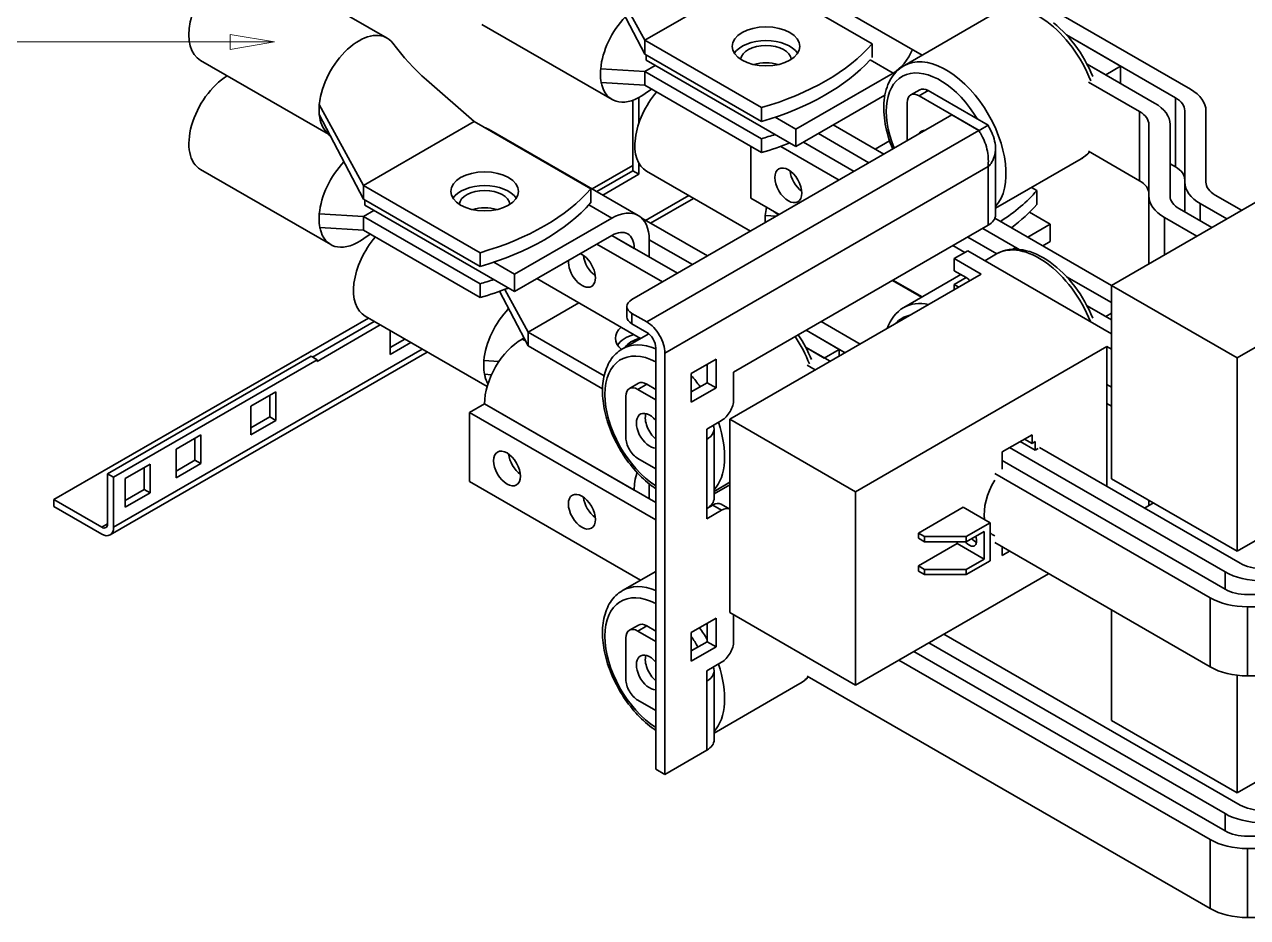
# Model space of a CAD drawing. Header units: millimetres. Extents: x -116965 to 323937, y 291661 to 566926.
# Drawn here: x -18485.2 to -18072.4, y 302569.9 to 302871.5 of the extents above; entities that cross this region are included whole.
import ezdxf

# ---------------------------------------------------------------- set-up
doc = ezdxf.new("R2010")
doc.units = ezdxf.units.MM
doc.layers.get('0').update_dxf_attribs({"lineweight": 18})
for name, color, linetype, lineweight in [('Symbols(Schneider)', 7, 'Continuous', 18), ('Visible Edges(Schneider)', 7, 'Continuous', 35), ('Visible Tangent Edges(Schneider)', 7, 'Continuous', 35)]:
    doc.layers.add(name, color=color, linetype=linetype, lineweight=lineweight)
doc.styles.add('schneder_1', font='micross.ttf')
doc.dimstyles.new('estilo_Schneider$7', dxfattribs={"dimscale": 5, "dimtxt": 3, "dimasz": 3, "dimexe": 2, "dimexo": 1, "dimgap": 0.3, "dimtad": 1, "dimtoh": 1, "dimrnd": 1e-08, "dimzin": 12, "dimtxsty": 'schneder_1', "dimblk": 'Filled-1', "dimcen": 0.09, "dimdle": 10, "dimclrd": 7, "dimclre": 7, "dimclrt": 7, "dimadec": 1, "dimazin": 3, "dimtfac": 0.5, "dimtdec": 3, "dimtmove": 0, "dimatfit": 3, "dimldrblk": 'Filled-1', "dimfxl": 1, "dimtolj": 1, "dimlwd": 15, "dimlwe": 25, "dimarcsym": 0})

# ---------------------------------------------------------------- blocks, each defined once
blk = doc.blocks.new('Filled-1')
at = {"color": 0}
for p, q in [((0, 0), (-1, 0.167)), ((-1, 0.167), (-1, -0.167)), ((-1, 0), (0, 0)), ((-1, -0.167), (0, 0))]:
    blk.add_line(p, q, dxfattribs=at)
at = {"color": 0, "flags": 128}
blk.add_lwpolyline([(-1, -0.167), (0, 0), (-1, 0.167), (-1, -0.167)], dxfattribs=at)
at = {"color": 0}
blk.add_solid([(-1, -0.167), (0, 0), (-1, 0.167), (-1, -0.167)], dxfattribs=at)

msp = doc.modelspace()

# ---------------------------------------------------------------- linework, layer by layer
at = {"layer": 'Visible Edges(Schneider)'}
for p, q in [((-18224.857401, 302926.530002), (-18091.696738, 302849.649658)), ((-18240.009689, 302894.453351), (-18182.292913, 302861.130555)), ((-18406.781308, 302892.303376), (-18362.839672, 302866.933661)), ((-18275.870105, 302866.167577), (-18290.742535, 302893.424602)), ((-18275.870105, 302861.501882), (-18290.742535, 302890.089777)), ((-18238.49446, 302887.746415), (-18275.870104, 302866.167577)), ((-18238.49446, 302887.746415), (-18199.098511, 302865.001153)), ((-18157.121795, 302875.663107), (-18188.436524, 302857.58354)), ((-18330.826969, 302871.525217), (-18286.885333, 302846.155502)), ((-18275.870104, 302866.167577), (-18236.474155, 302843.422315)), ((-18275.870104, 302866.167577), (-18275.870104, 302861.501882)), ((-18115.25585, 302857.419399), (-18133.524256, 302867.966668)), ((-18096.747501, 302846.733599), (-18133.524256, 302867.966668)), ((-18275.870104, 302861.501882), (-18236.474155, 302838.75662)), ((-18275.365028, 302861.210276), (-18275.365028, 302859.46064)), ((-18199.098511, 302865.001153), (-18199.098511, 302860.413569)), ((-18425.781308, 302859.394411), (-18382.576837, 302834.450298)), ((-18272.33457, 302857.711005), (-18275.870104, 302855.669763)), ((-18275.365028, 302859.46064), (-18224.857401, 302830.300048)), ((-18126.604958, 302858.139691), (-18120.306612, 302854.50334)), ((-18126.604958, 302858.139691), (-18103.818569, 302844.983963)), ((-18120.306612, 302854.50334), (-18115.25585, 302857.419399)), ((-18115.25585, 302851.587281), (-18115.25585, 302857.419399)), ((-18275.870105, 302855.669764), (-18290.742535, 302856.565614)), ((-18275.870104, 302855.669763), (-18236.474155, 302832.924502)), ((-18275.870104, 302855.669763), (-18275.870104, 302851.004069)), ((-18224.857401, 302836.132167), (-18192.027443, 302855.086552)), ((-18333.4488, 302838.756621), (-18349.569789, 302852.790393)), ((-18275.870105, 302851.004069), (-18290.555732, 302851.94215)), ((-18275.870104, 302851.004069), (-18236.474155, 302828.258807)), ((-18273.617891, 302849.703753), (-18275.672116, 302848.212326)), ((-18186.099325, 302847.703275), (-18183.068868, 302849.45291)), ((-18160.008674, 302837.505652), (-18180.211725, 302849.169888)), ((-18108.869331, 302842.067904), (-18126.123604, 302852.029663)), ((-18279.847869, 302822.129126), (-18279.847869, 302845.937625)), ((-18277.827564, 302846.849634), (-18277.827564, 302838.283624)), ((-18194.813591, 302847.64585), (-18224.857401, 302830.300048)), ((-18187.282792, 302845.087406), (-18187.282792, 302832.256745)), ((-18183.242182, 302847.420253), (-18163.039131, 302835.756016)), ((-18370.824445, 302817.177782), (-18385.696874, 302844.434808)), ((-18370.824445, 302812.512087), (-18385.696874, 302841.099983)), ((-18280.216827, 302778.601255), (-18172.23152, 302840.946601)), ((-18236.474155, 302838.75662), (-18236.474155, 302843.422315)), ((-18172.23152, 302840.946601), (-18163.140147, 302835.697695)), ((-18093.609359, 302818.282034), (-18093.609359, 302842.35951)), ((-18086.466502, 302842.35951), (-18086.466502, 302818.282034)), ((-18333.448799, 302838.75662), (-18370.824443, 302817.177782)), ((-18333.448799, 302838.75662), (-18294.05285, 302816.011358)), ((-18231.882334, 302840.188014), (-18224.857401, 302836.132167)), ((-18212.230494, 302837.590196), (-18195.137739, 302827.72169)), ((-18163.039128, 302835.756019), (-18160.008678, 302837.50565)), ((-18105.73119, 302813.616339), (-18105.73119, 302837.693815)), ((-18098.588333, 302837.693815), (-18098.588333, 302813.616339)), ((-18278.053211, 302806.9812), (-18328.560838, 302836.141792)), ((-18236.474155, 302828.258807), (-18236.474155, 302832.924502)), ((-18224.857401, 302830.300048), (-18224.857401, 302836.132167)), ((-18200.188502, 302824.80563), (-18217.281257, 302834.674137)), ((-18200.188502, 302824.80563), (-18217.281257, 302834.674137)), ((-18193.225802, 302832.232629), (-18198.088358, 302829.425231)), ((-18033.513332, 302832.387384), (-18118.366145, 302783.397589)), ((-18240.009689, 302812.803693), (-18240.009689, 302830.300048)), ((-18210.290027, 302818.973512), (-18229.986801, 302830.34545)), ((-18205.239264, 302821.889571), (-18222.332019, 302831.758078)), ((-18222.332019, 302831.758078), (-18205.239264, 302821.889571)), ((-18157.49816, 302807.178636), (-18157.49816, 302829.700619)), ((-18126.123604, 302828.701189), (-18108.869331, 302818.739431)), ((-18277.827564, 302824.605246), (-18277.827564, 302820.962702)), ((-18128.550366, 302826.175941), (-18157.49816, 302809.462924)), ((-18098.588333, 302824.46793), (-18096.747501, 302823.405125)), ((-18425.781308, 302822.535422), (-18381.839672, 302797.165707)), ((-18279.847869, 302823.878761), (-18293.584257, 302815.948054)), ((-18292.069028, 302815.073236), (-18279.847869, 302822.129126)), ((-18277.827564, 302820.962702), (-18290.048723, 302813.906812)), ((-18277.827564, 302820.962702), (-18279.847869, 302822.129126)), ((-18275.268579, 302821.95221), (-18240.199675, 302801.705169)), ((-18370.824443, 302817.177782), (-18331.428494, 302794.43252)), ((-18370.824443, 302817.177782), (-18370.824443, 302812.512087)), ((-18294.05285, 302816.011358), (-18294.05285, 302811.345663)), ((-18145.353107, 302816.474874), (-18143.540121, 302815.428146)), ((-18093.609359, 302808.179446), (-18093.609359, 302818.282034)), ((-18370.824443, 302812.512087), (-18331.428494, 302789.766825)), ((-18370.319367, 302812.220481), (-18370.319367, 302810.470846)), ((-18259.370245, 302812.773303), (-18273.907309, 302804.380325)), ((-18240.009689, 302812.803693), (-18230.493078, 302807.309275)), ((-18143.540121, 302815.428146), (-18143.540121, 302810.762452)), ((-18105.73119, 302790.692384), (-18105.73119, 302813.616339)), ((-18083.32836, 302813.907945), (-18074.42451, 302808.767305)), ((-18370.824445, 302806.67997), (-18385.696874, 302807.575819)), ((-18367.288909, 302808.72121), (-18370.824443, 302806.679969)), ((-18319.81174, 302781.310253), (-18370.319367, 302810.470846)), ((-18230.672551, 302807.205656), (-18231.260591, 302807.545161)), ((-18138.994434, 302804.055515), (-18146.019368, 302808.111363)), ((-18095.450191, 302809.242251), (-18084.526035, 302802.935186)), ((-18079.475272, 302805.851245), (-18088.379123, 302810.991886)), ((-18075.939738, 302758.902692), (-17991.086925, 302807.892487)), ((-18370.824443, 302806.679969), (-18331.428494, 302783.934707)), ((-18370.824443, 302806.679969), (-18370.824443, 302802.014274)), ((-18319.81174, 302787.142372), (-18286.981782, 302806.096757)), ((-18276.880257, 302806.096757), (-18254.736739, 302793.312191)), ((-18160.008674, 302803.679365), (-18245.87164, 302754.106358)), ((-18231.432933, 302806.766651), (-18235.184145, 302806.992607)), ((-18157.701263, 302806.10773), (-18118.366145, 302783.397589)), ((-18146.570578, 302799.681427), (-18138.994434, 302804.055515)), ((-18138.994434, 302804.055515), (-18138.994434, 302798.223397)), ((-18089.576798, 302800.019127), (-18100.500954, 302806.326191)), ((-18370.824445, 302802.014274), (-18385.510071, 302802.952355)), ((-18370.824443, 302802.014274), (-18331.428494, 302779.269012)), ((-18368.57223, 302800.713958), (-18370.626455, 302799.222531)), ((-18286.981782, 302800.264638), (-18319.81174, 302781.310253)), ((-18286.981782, 302800.264638), (-18264.838264, 302787.480072)), ((-18166.853467, 302799.727521), (-18157.038698, 302794.060962)), ((-18149.4706, 302795.523636), (-18161.802705, 302802.64358)), ((-18269.889027, 302784.564013), (-18292.032545, 302797.348579)), ((-18274.354875, 302798.806609), (-18274.354875, 302792.97449)), ((-18259.787502, 302790.396132), (-18274.354875, 302798.806609)), ((-18167.86362, 302794.478615), (-18171.90423, 302796.811462)), ((-18151.646735, 302795.584283), (-18150.611189, 302796.182155)), ((-18149.4706, 302795.523636), (-18150.611189, 302796.182155)), ((-18138.994434, 302798.223397), (-18141.519816, 302796.765367)), ((-18331.428494, 302789.766825), (-18331.428494, 302794.43252)), ((-18319.81174, 302787.142372), (-18326.836673, 302791.198219)), ((-18171.399154, 302792.437373), (-18166.853467, 302795.061826)), ((-18171.399154, 302792.437373), (-18171.399154, 302788.35489)), ((-18162.307781, 302787.188467), (-18171.399154, 302792.437373)), ((-18118.366145, 302767.067658), (-18166.853467, 302795.061826)), ((-18157.121795, 302794.013449), (-18161.07971, 302791.728346)), ((-18319.81174, 302781.310253), (-18319.81174, 302787.142372)), ((-18162.307781, 302787.188467), (-18247.160595, 302738.198672)), ((-18169.16093, 302787.062651), (-18188.436524, 302775.933882)), ((-18171.399154, 302788.35489), (-18167.358544, 302786.022043)), ((-18331.428494, 302779.269012), (-18331.428494, 302783.934707)), ((-18312.235596, 302785.684342), (-18277.247252, 302765.483813)), ((-18182.472386, 302779.377278), (-18192.286755, 302785.043606)), ((-18192.107281, 302785.147225), (-18182.292913, 302779.480897)), ((-18171.399154, 302783.689195), (-18167.358544, 302786.022043)), ((-18171.399154, 302783.689195), (-18171.399154, 302781.93956)), ((-18169.883925, 302782.814378), (-18171.399154, 302783.689195)), ((-18118.366145, 302777.565471), (-18133.524256, 302786.31701)), ((-18118.366145, 302777.565471), (-18133.524256, 302786.31701)), ((-18118.366145, 302783.397589), (-18118.366145, 302718.077863)), ((-18118.366145, 302783.397589), (-18075.939738, 302758.902692)), ((-18315.266055, 302762.93908), (-18324.861736, 302781.38397)), ((-18315.266055, 302767.604775), (-18323.130953, 302782.018948)), ((-18298.09346, 302777.519376), (-18315.266053, 302767.604775)), ((-18281.890502, 302772.769137), (-18281.890502, 302776.268408)), ((-18126.604958, 302776.490033), (-18120.306612, 302772.853682)), ((-18126.604958, 302776.490033), (-18118.366145, 302771.733353)), ((-18369.130242, 302772.331559), (-18475.312386, 302711.02727)), ((-18387.961353, 302759.157929), (-18367.137099, 302771.180817)), ((-18370.222918, 302772.962415), (-18329.05174, 302749.192225)), ((-18280.216827, 302773.935561), (-18275.166064, 302771.019501)), ((-18275.166064, 302767.52023), (-18280.216827, 302770.43629)), ((-18216.350942, 302771.150141), (-18203.218959, 302763.568387)), ((-18120.306612, 302772.853682), (-18118.366145, 302773.974011)), ((-18365.116794, 302770.014393), (-18386.418962, 302757.715581)), ((-18361.821748, 302760.046225), (-18361.821748, 302768.111998)), ((-18315.266053, 302767.604775), (-18289.605381, 302752.789579)), ((-18315.266053, 302767.604775), (-18315.266053, 302762.93908)), ((-18274.514043, 302767.061832), (-18283.390863, 302761.936797)), ((-18210.210189, 302761.772657), (-18221.401705, 302768.234082)), ((-18208.269722, 302760.652328), (-18221.401705, 302768.234082)), ((-18361.821748, 302762.379072), (-18356.856889, 302765.245535)), ((-18354.836584, 302764.079111), (-18361.821748, 302760.046225)), ((-18316.666009, 302765.630086), (-18317.286358, 302765.271928)), ((-18315.266053, 302762.93908), (-18290.134828, 302748.42956)), ((-18272.135606, 302762.271324), (-18272.135606, 302619.967634)), ((-18221.559297, 302762.492949), (-18215.260952, 302758.856597)), ((-18221.559297, 302762.492949), (-18213.320484, 302757.736268)), ((-18204.734188, 302713.703774), (-18119.881374, 302762.693569)), ((-18119.881374, 302762.693569), (-18119.881374, 302749.862909)), ((-18118.366145, 302761.818751), (-18119.881374, 302762.693569)), ((-18457.12964, 302719.775447), (-18388.439267, 302759.433853)), ((-18349.273821, 302760.867449), (-18456.292803, 302699.080011)), ((-18386.418962, 302758.267429), (-18455.109335, 302718.609024)), ((-18388.439267, 302759.433853), (-18386.418962, 302758.267429)), ((-18386.418962, 302757.715581), (-18386.418962, 302758.267429)), ((-18325.05758, 302757.696761), (-18330.138484, 302758.002812)), ((-18269.105149, 302618.217998), (-18269.105149, 302760.521688)), ((-18260.165299, 302753.610628), (-18251.781032, 302758.451286)), ((-18251.781032, 302758.451286), (-18251.781032, 302748.76997)), ((-18215.260952, 302758.856597), (-18210.210189, 302761.772657)), ((-18210.210189, 302759.531998), (-18210.210189, 302761.772657)), ((-18075.939738, 302693.582966), (-18075.939738, 302758.902692)), ((-18254.81149, 302750.519605), (-18254.81149, 302756.701651)), ((-18245.87164, 302754.106358), (-18245.87164, 302744.774968)), ((-18218.371247, 302754.820209), (-18221.077943, 302756.382921)), ((-18327.564558, 302753.226865), (-18329.951681, 302753.379348)), ((-18281.053664, 302748.557261), (-18278.023207, 302750.306897)), ((-18275.166064, 302750.023875), (-18272.135606, 302748.27424)), ((-18260.165299, 302743.929311), (-18260.165299, 302753.610628)), ((-18260.165299, 302747.428582), (-18254.81149, 302750.519605)), ((-18254.81149, 302750.519605), (-18251.781032, 302748.76997)), ((-18119.881374, 302749.862909), (-18119.881374, 302715.45341)), ((-18119.881374, 302749.862909), (-18118.366145, 302748.988091)), ((-18408.793841, 302742.608191), (-18400.409575, 302747.448849)), ((-18402.42988, 302738.933956), (-18402.42988, 302746.282426)), ((-18400.409575, 302747.448849), (-18400.409575, 302737.767533)), ((-18282.237132, 302745.941392), (-18282.237132, 302731.944308)), ((-18272.135606, 302744.774968), (-18278.196522, 302748.27424)), ((-18251.781032, 302748.76997), (-18260.165299, 302743.929311)), ((-18408.793841, 302732.926874), (-18408.793841, 302742.608191)), ((-18334.964028, 302740.485424), (-18329.913265, 302743.401484)), ((-18329.913265, 302743.401484), (-18272.135606, 302710.043537)), ((-18119.881374, 302743.447578), (-18118.366145, 302742.572761)), ((-18408.793841, 302735.259722), (-18402.42988, 302738.933956)), ((-18400.409575, 302737.767533), (-18408.793841, 302732.926874)), ((-18400.409575, 302737.767533), (-18402.42988, 302738.933956)), ((-18272.135606, 302704.211418), (-18334.964028, 302740.485424)), ((-18334.964028, 302717.156951), (-18334.964028, 302740.485424)), ((-18249.91225, 302737.776426), (-18254.963013, 302734.860367)), ((-18247.160595, 302738.198672), (-18247.160595, 302672.878945)), ((-18247.160595, 302738.198672), (-18204.734188, 302713.703774)), ((-18254.963013, 302731.361096), (-18254.963013, 302734.860367)), ((-18252.4525, 302711.531893), (-18252.4525, 302734.860367)), ((-18434.047655, 302728.027895), (-18425.663389, 302732.868553)), ((-18427.683694, 302724.35366), (-18427.683694, 302731.702129)), ((-18425.663389, 302732.868553), (-18425.663389, 302723.187237)), ((-18155.236713, 302727.117647), (-18145.135188, 302732.949765)), ((-18149.175798, 302730.616918), (-18144.125035, 302727.700858)), ((-18147.660569, 302731.491735), (-18145.135188, 302730.033706)), ((-18145.135188, 302732.949765), (-18145.135188, 302730.033706)), ((-18145.135188, 302730.033706), (-18144.125035, 302730.616918)), ((-18144.125035, 302730.616918), (-18144.125035, 302727.700858)), ((-18010.784899, 302731.20013), (-18075.939738, 302693.582966)), ((-18434.047655, 302718.346578), (-18434.047655, 302728.027895)), ((-18278.196522, 302724.945766), (-18272.135606, 302721.446495)), ((-18155.236713, 302721.285528), (-18155.236713, 302727.117647)), ((-18080.008195, 302686.6005), (-18152.711332, 302728.575676)), ((-18144.125035, 302727.700858), (-18143.114883, 302728.28407)), ((-18142.609806, 302728.575676), (-18074.957432, 302689.51656)), ((-18451.220248, 302718.113293), (-18442.835982, 302722.953952)), ((-18444.856287, 302714.439059), (-18444.856287, 302721.787528)), ((-18442.835982, 302722.953952), (-18442.835982, 302713.272635)), ((-18434.047655, 302720.679426), (-18427.683694, 302724.35366)), ((-18425.663389, 302723.187237), (-18434.047655, 302718.346578)), ((-18425.663389, 302723.187237), (-18427.683694, 302724.35366)), ((-18155.236713, 302724.201587), (-18080.008195, 302680.768382)), ((-18455.109335, 302718.609024), (-18457.12964, 302719.775447)), ((-18457.12964, 302702.862304), (-18457.12964, 302719.775447)), ((-18455.109335, 302718.609024), (-18455.109335, 302701.69588)), ((-18451.220248, 302708.431977), (-18451.220248, 302718.113293)), ((-18334.964028, 302717.156951), (-18277.247252, 302683.834155)), ((-18247.160595, 302716.871465), (-18252.4525, 302713.816182)), ((-18085.058957, 302677.852323), (-18157.762095, 302719.827499)), ((-18118.366145, 302718.077863), (-18075.939738, 302693.582966)), ((-18451.220248, 302710.764824), (-18444.856287, 302714.439059)), ((-18442.835982, 302713.272635), (-18451.220248, 302708.431977)), ((-18442.835982, 302713.272635), (-18444.856287, 302714.439059)), ((-18274.354875, 302716.351713), (-18274.354875, 302711.324832)), ((-18252.4525, 302712.981339), (-18247.160595, 302716.036622)), ((-18204.734188, 302648.384048), (-18204.734188, 302713.703774)), ((-18475.312386, 302711.02727), (-18459.149945, 302701.69588)), ((-18475.312386, 302708.694422), (-18475.312386, 302711.02727)), ((-18459.149945, 302699.363033), (-18475.312386, 302708.694422)), ((-18254.963013, 302708.032622), (-18252.942708, 302709.199046)), ((-18247.160595, 302707.793335), (-18250.085565, 302709.482068)), ((-18183.520984, 302699.70669), (-18168.368696, 302708.454868)), ((-18168.368696, 302708.454868), (-18159.277323, 302703.205961)), ((-18104.22401, 302709.912897), (-18107.254467, 302708.163262)), ((-18105.73119, 302709.042726), (-18105.73119, 302710.783068)), ((-18254.963013, 302704.533351), (-18254.963013, 302708.032622)), ((-18249.91225, 302707.44941), (-18254.963013, 302704.533351)), ((-18167.358544, 302698.540266), (-18159.277323, 302703.205961)), ((-18167.358544, 302696.790631), (-18161.297628, 302700.289902)), ((-18161.297628, 302700.289902), (-18161.297628, 302690.958512)), ((-18159.277323, 302703.205961), (-18159.277323, 302690.3753)), ((-18183.520984, 302699.70669), (-18181.500679, 302698.540266)), ((-18183.520984, 302697.957054), (-18183.520984, 302699.70669)), ((-18183.520984, 302697.957054), (-18181.500679, 302696.790631)), ((-18183.520984, 302688.625665), (-18170.389001, 302696.207419)), ((-18181.500679, 302698.540266), (-18181.500679, 302696.790631)), ((-18167.358544, 302698.540266), (-18181.500679, 302698.540266)), ((-18181.500679, 302696.790631), (-18167.358544, 302696.790631)), ((-18170.389001, 302696.207419), (-18170.389001, 302696.790631)), ((-18161.297628, 302690.958512), (-18170.389001, 302696.207419)), ((-18167.358544, 302696.790631), (-18167.358544, 302698.540266)), ((-18157.762095, 302696.499025), (-18085.058957, 302654.523849)), ((-18155.236713, 302692.124936), (-18155.236713, 302695.040995)), ((-18152.711332, 302693.582966), (-18155.236713, 302692.124936)), ((-18181.500679, 302687.459241), (-18183.520984, 302688.625665)), ((-18183.520984, 302686.876029), (-18183.520984, 302688.625665)), ((-18161.297628, 302690.958512), (-18167.358544, 302687.459241)), ((-18159.277323, 302690.3753), (-18167.358544, 302685.709606)), ((-18272.135606, 302686.785365), (-18283.390863, 302680.287139)), ((-18139.579349, 302686.001212), (-18204.734188, 302648.384048)), ((-18183.520984, 302686.876029), (-18181.500679, 302685.709606)), ((-18167.358544, 302687.459241), (-18181.500679, 302687.459241)), ((-18181.500679, 302687.459241), (-18181.500679, 302685.709606)), ((-18181.500679, 302685.709606), (-18167.358544, 302685.709606)), ((-18167.358544, 302685.709606), (-18167.358544, 302687.459241)), ((-18072.43205, 302678.956575), (-17975.242038, 302678.956575)), ((-18247.160595, 302672.878945), (-18204.734188, 302648.384048)), ((-18245.87164, 302672.134767), (-18245.87164, 302663.12531)), ((-18118.366145, 302673.753763), (-18118.366145, 302636.428205)), ((-17975.242038, 302674.832645), (-18072.43205, 302674.832645)), ((-18281.053664, 302666.907603), (-18278.023207, 302668.657239)), ((-18275.166064, 302668.374217), (-18272.135606, 302666.624581)), ((-18260.165299, 302666.128851), (-18251.781032, 302670.96951)), ((-18254.81149, 302663.037829), (-18254.81149, 302669.219874)), ((-18251.781032, 302670.96951), (-18251.781032, 302661.288193)), ((-18282.237132, 302664.291734), (-18282.237132, 302650.29465)), ((-18272.135606, 302663.12531), (-18278.196522, 302666.624581)), ((-18260.165299, 302656.447535), (-18260.165299, 302666.128851)), ((-18260.165299, 302659.946806), (-18254.81149, 302663.037829)), ((-18254.81149, 302663.037829), (-18251.781032, 302661.288193)), ((-18174.934688, 302665.588797), (-18074.957432, 302607.866901)), ((-18251.781032, 302661.288193), (-18260.165299, 302656.447535)), ((-18185.036213, 302659.756679), (-18080.008195, 302599.118724)), ((-18080.008195, 302604.950842), (-18179.985451, 302662.672738)), ((-18249.91225, 302656.126768), (-18254.963013, 302653.210709)), ((-18085.058957, 302596.202665), (-18190.086976, 302656.840619)), ((-18254.963013, 302649.711438), (-18254.963013, 302653.210709)), ((-18252.4525, 302629.882235), (-18252.4525, 302653.210709)), ((-18221.077943, 302651.404789), (-18085.058957, 302572.874191)), ((-18075.939738, 302611.933308), (-18075.939738, 302651.705029)), ((-18072.43205, 302651.504171), (-17975.242038, 302651.504171)), ((-18223.504705, 302648.879541), (-18252.4525, 302632.166524)), ((-18010.784899, 302649.550471), (-18075.939738, 302611.933308)), ((-18278.196522, 302643.296108), (-18272.135606, 302639.796837)), ((-18118.366145, 302636.428205), (-18075.939738, 302611.933308)), ((-18254.963013, 302626.382964), (-18269.105149, 302618.217998)), ((-18269.105149, 302618.217998), (-18272.135606, 302619.967634)), ((-18072.43205, 302597.306917), (-17975.242038, 302597.306917)), ((-17975.242038, 302593.182986), (-18072.43205, 302593.182986)), ((-18072.43205, 302569.854513), (-17975.242038, 302569.854513))]:
    msp.add_line(p, q, dxfattribs=at)
at = {"layer": 'Visible Edges(Schneider)', "flags": 128}
for points in [[(-18137.91288, 302872.019326), (-18136.816488, 302871.125465), (-18135.740005, 302870.173769), (-18134.685908, 302869.167154), (-18133.656671, 302868.108537), (-18132.654782, 302867.000838), (-18131.682827, 302865.847209), (-18130.743261, 302864.651144), (-18129.838472, 302863.416173), (-18128.970852, 302862.14582), (-18128.142788, 302860.843615), (-18127.356666, 302859.513094), (-18126.614694, 302858.158044), (-18125.918856, 302856.782314), (-18125.271126, 302855.389729), (-18124.673478, 302853.984113)], [(-18360.925302, 302865.251538), (-18359.605436, 302863.578645), (-18358.263039, 302861.924288), (-18356.89515, 302860.295663), (-18355.49881, 302858.699966), (-18354.071065, 302857.144396), (-18352.60895, 302855.636145), (-18351.109512, 302854.182412), (-18349.569789, 302852.790393)], [(-18192.173111, 302829.433319), (-18192.594452, 302830.48599), (-18192.986476, 302831.542694), (-18193.348468, 302832.601826), (-18193.679731, 302833.661768), (-18193.979709, 302834.721005), (-18194.247856, 302835.778036), (-18194.483627, 302836.831354), (-18194.686478, 302837.879453), (-18194.855865, 302838.920833), (-18194.99124, 302839.953986), (-18195.0921, 302840.977434), (-18195.158055, 302841.989833), (-18195.188608, 302842.989839), (-18195.183258, 302843.976105), (-18195.1415, 302844.947283), (-18195.062834, 302845.902025), (-18194.946755, 302846.838985), (-18194.792756, 302847.756814), (-18194.600237, 302848.654303), (-18194.368388, 302849.530273), (-18194.096777, 302850.382747), (-18193.785006, 302851.209698), (-18193.432675, 302852.009097), (-18193.039385, 302852.778914), (-18192.604735, 302853.51712), (-18192.128327, 302854.221686), (-18191.609782, 302854.890074), (-18191.050023, 302855.518913), (-18190.450929, 302856.105435), (-18189.814389, 302856.64688), (-18189.142289, 302857.140501), (-18188.436523, 302857.58354)], [(-18160.008678, 302837.50565), (-18159.812413, 302837.120006), (-18159.576498, 302836.672447), (-18159.312372, 302836.166835), (-18159.031504, 302835.607017), (-18158.745374, 302834.996834), (-18158.46543, 302834.340142), (-18158.203606, 302833.641913), (-18157.970632, 302832.90947), (-18157.77624, 302832.150163), (-18157.629458, 302831.371868), (-18157.535569, 302830.583859), (-18157.498591, 302829.795636), (-18157.521373, 302829.016937), (-18157.601881, 302828.257594), (-18157.736855, 302827.527223), (-18157.921757, 302826.835278), (-18158.14808, 302826.18989), (-18158.406587, 302825.598692), (-18158.687007, 302825.069374), (-18158.97754, 302824.607155), (-18159.266562, 302824.216008), (-18159.542492, 302823.899887), (-18159.793726, 302823.662754), (-18160.008672, 302823.508568)], [(-18381.668773, 302833.357869), (-18381.688597, 302833.388344), (-18381.74984, 302833.476958), (-18381.855184, 302833.619505), (-18382.007302, 302833.81177), (-18382.208867, 302834.049545), (-18382.461811, 302834.328421), (-18382.763338, 302834.642882), (-18383.110171, 302834.987471)], [(-18160.008672, 302823.508568), (-18159.99939, 302823.713811), (-18159.976795, 302824.005419), (-18159.948785, 302824.377827), (-18159.923229, 302824.825483), (-18159.908036, 302825.342814), (-18159.911075, 302825.924271), (-18159.939657, 302826.562288), (-18159.998191, 302827.245554), (-18160.090192, 302827.962894), (-18160.218238, 302828.702414), (-18160.381016, 302829.450958), (-18160.576203, 302830.19546), (-18160.800471, 302830.922827), (-18161.047439, 302831.621753), (-18161.310249, 302832.281839), (-18161.58148, 302832.893515), (-18161.852892, 302833.45123), (-18162.11639, 302833.950612), (-18162.36335, 302834.388002), (-18162.586963, 302834.764072), (-18162.781824, 302835.080956), (-18162.942565, 302835.340772), (-18163.063802, 302835.545642), (-18163.140145, 302835.697696)], [(-18162.881133, 302835.239002), (-18162.888637, 302835.262615), (-18162.896075, 302835.286054), (-18162.903436, 302835.309322), (-18162.910729, 302835.332412), (-18162.917954, 302835.355323), (-18162.92509, 302835.378064), (-18162.932165, 302835.400619), (-18162.93915, 302835.423001), (-18162.946064, 302835.4452), (-18162.952886, 302835.467224), (-18162.959634, 302835.489061), (-18162.966299, 302835.510715), (-18162.97287, 302835.532191), (-18162.979355, 302835.553481), (-18162.985755, 302835.574584), (-18162.992067, 302835.595499), (-18162.998292, 302835.616225), (-18163.00441, 302835.636772), (-18163.010447, 302835.65712), (-18163.016376, 302835.677286), (-18163.022214, 302835.697258), (-18163.027961, 302835.717033), (-18163.033596, 302835.736623), (-18163.039128, 302835.756019)], [(-18125.722808, 302828.46979), (-18126.363536, 302827.813159), (-18127.050341, 302827.209666), (-18127.780267, 302826.662771), (-18128.550367, 302826.175941)], [(-18157.121795, 302794.013449), (-18156.127586, 302794.523501), (-18155.08697, 302794.935277), (-18154.007849, 302795.248465), (-18152.89813, 302795.462758), (-18151.765725, 302795.577915), (-18150.617621, 302795.596468), (-18149.457956, 302795.522207), (-18148.290386, 302795.358447), (-18147.11857, 302795.108504), (-18145.946163, 302794.775691), (-18144.775826, 302794.36325), (-18143.60939, 302793.874002), (-18142.449057, 302793.31064), (-18141.297031, 302792.675854), (-18140.155513, 302791.972339), (-18139.026706, 302791.202777), (-18137.91288, 302790.369668), (-18136.816488, 302789.475808), (-18135.740006, 302788.524111), (-18134.685908, 302787.517495), (-18133.656671, 302786.458879), (-18132.654781, 302785.35118), (-18131.682827, 302784.19755), (-18130.743262, 302783.001486), (-18129.838473, 302781.766515), (-18128.970852, 302780.496163), (-18128.142788, 302779.193957), (-18127.356667, 302777.863436), (-18126.614694, 302776.508386), (-18125.918855, 302775.132656), (-18125.271126, 302773.740071), (-18124.673477, 302772.334454)], [(-18194.052175, 302768.860833), (-18193.611381, 302769.96965), (-18193.095184, 302771.026685), (-18192.503, 302772.026207), (-18191.8342, 302772.96243), (-18191.088869, 302773.828318), (-18190.271009, 302774.616764), (-18189.385324, 302775.320906), (-18188.436523, 302775.933882)], [(-18224.058298, 302766.700297), (-18223.412638, 302765.704403), (-18222.791258, 302764.690952), (-18222.195196, 302763.661629), (-18221.625459, 302762.618139), (-18221.082954, 302761.562227), (-18220.568578, 302760.495632), (-18220.083233, 302759.420099), (-18219.627817, 302758.33737)], [(-18272.135606, 302714.721374), (-18272.845472, 302715.21109), (-18273.549454, 302715.726098), (-18274.246943, 302716.265703), (-18274.937325, 302716.829174), (-18275.61998, 302717.415785), (-18276.294287, 302718.024806), (-18276.95963, 302718.655509), (-18277.615391, 302719.307164), (-18278.260949, 302719.979043), (-18278.895688, 302720.670418), (-18279.518963, 302721.38054), (-18280.130117, 302722.108562), (-18280.728551, 302722.853602), (-18281.313671, 302723.614778), (-18281.884876, 302724.391212), (-18282.441572, 302725.18202), (-18282.98316, 302725.986322), (-18283.509046, 302726.803237), (-18284.018629, 302727.631885), (-18284.511313, 302728.471377), (-18284.986521, 302729.320748), (-18285.443769, 302730.179029), (-18285.882583, 302731.045263), (-18286.302492, 302731.918496), (-18286.703021, 302732.797766), (-18287.083699, 302733.68212), (-18287.444052, 302734.570601), (-18287.783608, 302735.462251), (-18288.101894, 302736.356113), (-18288.398474, 302737.251198), (-18288.673011, 302738.146554), (-18288.925176, 302739.041275), (-18289.154639, 302739.934454), (-18289.361074, 302740.825183), (-18289.544151, 302741.712557), (-18289.703541, 302742.595667), (-18289.838916, 302743.473609), (-18289.949949, 302744.345475), (-18290.036337, 302745.210372), (-18290.097858, 302746.067499), (-18290.134217, 302746.916046), (-18290.14511, 302747.755201), (-18290.130236, 302748.584151), (-18290.08929, 302749.402083), (-18290.021967, 302750.208188), (-18289.927967, 302751.001651), (-18289.806983, 302751.781659), (-18289.65871, 302752.547411), (-18289.48263, 302753.298346), (-18289.278371, 302754.03349), (-18289.045688, 302754.751615), (-18288.784344, 302755.451502), (-18288.494097, 302756.131927), (-18288.174707, 302756.791665), (-18287.825932, 302757.429495), (-18287.447531, 302758.044193), (-18287.039265, 302758.634537), (-18286.600894, 302759.198878), (-18286.133017, 302759.735127), (-18285.636771, 302760.241616), (-18285.113294, 302760.716688), (-18284.563724, 302761.158683), (-18283.989201, 302761.565938), (-18283.390863, 302761.936798)], [(-18272.135606, 302633.071716), (-18272.845472, 302633.561431), (-18273.549454, 302634.076439), (-18274.246943, 302634.616045), (-18274.937325, 302635.179516), (-18275.61998, 302635.766127), (-18276.294287, 302636.375149), (-18276.95963, 302637.00585), (-18277.615391, 302637.657506), (-18278.26095, 302638.329386), (-18278.895687, 302639.02076), (-18279.518963, 302639.730882), (-18280.130116, 302640.458904), (-18280.728551, 302641.203944), (-18281.313671, 302641.965121), (-18281.884876, 302642.741554), (-18282.441572, 302643.532362), (-18282.98316, 302644.336663), (-18283.509045, 302645.153579), (-18284.018629, 302645.982227), (-18284.511313, 302646.82172), (-18284.986521, 302647.67109), (-18285.443769, 302648.52937), (-18285.882583, 302649.395605), (-18286.302491, 302650.268837), (-18286.703022, 302651.148108), (-18287.083699, 302652.032462), (-18287.444052, 302652.920943), (-18287.783608, 302653.812593), (-18288.101894, 302654.706455), (-18288.398475, 302655.60154), (-18288.673011, 302656.496896), (-18288.925176, 302657.391617), (-18289.154639, 302658.284796), (-18289.361074, 302659.175524), (-18289.544151, 302660.062899), (-18289.703541, 302660.946009), (-18289.838916, 302661.823951), (-18289.949949, 302662.695816), (-18290.036336, 302663.560714), (-18290.097858, 302664.417841), (-18290.134217, 302665.266388), (-18290.14511, 302666.105543), (-18290.130236, 302666.934493), (-18290.089291, 302667.752425), (-18290.021967, 302668.55853), (-18289.927967, 302669.351993), (-18289.806984, 302670.132002), (-18289.65871, 302670.897752), (-18289.482631, 302671.648688), (-18289.27837, 302672.383832), (-18289.045689, 302673.101958), (-18288.784344, 302673.801845), (-18288.494097, 302674.482268), (-18288.174707, 302675.142007), (-18287.825932, 302675.779836), (-18287.447531, 302676.394535), (-18287.039265, 302676.984879), (-18286.600894, 302677.54922), (-18286.133018, 302678.085468), (-18285.63677, 302678.591958), (-18285.113294, 302679.06703), (-18284.563724, 302679.509024), (-18283.989201, 302679.91628), (-18283.390862, 302680.28714)], [(-18220.677147, 302651.173389), (-18221.317875, 302650.516758), (-18222.00468, 302649.913265), (-18222.734606, 302649.366371), (-18223.504706, 302648.87954)]]:
    msp.add_lwpolyline(points, dxfattribs=at)
at = {"layer": 'Visible Edges(Schneider)'}
for centre, major_axis, ratio, start_param, end_param in [((-18416.281308, 302875.848893), (-9.5, -16.454483), 0.5773502694, 3.1415926536, 6.2831853072), ((-18277.385333, 302862.609984), (9.5, 16.454483), 0.5773502694, 1.1693550196, 2.2485046192), ((-18372.339672, 302850.479178), (9.5, 16.454483), 0.5773502694, 6.0533612748, 8.3690849359), ((-18234.958926, 302859.46064), (11.428571, 0), 0.577350269, 0.3613671241, 2.7802255295), ((-18234.958926, 302859.46064), (-8.571429, 0), 0.577350269, 3.200552373, 6.2242255878), ((-18273.891889, 302886.604292), (83.630952, 0), 0.577350269, 5.1762616624, 5.8193126249), ((-18192.027443, 302863.834729), (5.357143, 9.278844), 0.5773502694, 3.9269908168, 4.9503301151), ((-18234.958926, 302853.628522), (-8.571429, 0), 0.577350269, 4.2118753365, 5.2129026243), ((-18273.891889, 302881.938597), (-83.630952, 0), 0.577350269, 2.0346690088, 2.6597681754), ((-18416.281308, 302838.989905), (-9.5, -16.454483), 0.5773502694, 3.964567453, 6.2831853072), ((-18277.385333, 302862.609984), (9.5, 16.454483), 0.5773502694, 2.2485046192, 2.35619449), ((-18277.385333, 302862.609984), (9.5, 16.454483), 0.5773502694, 2.35619449, 2.5550014634), ((-18277.385333, 302862.609984), (9.5, 16.454483), 0.5773502694, 2.5550014634, 2.6699364991), ((-18277.385333, 302862.609984), (-9.5, -16.454483), 0.5773502694, 5.8115291527, 7.1964503601), ((-18180.211725, 302844.504194), (-2.857143, 4.948717), 0.5773502692, 5.4977871438, 6.2831853072), ((-18104.323645, 302842.35951), (17.857143, 0), 0.577350269, 0, 0.7853981632), ((-18372.339672, 302850.479178), (9.5, 16.454483), 0.5773502694, 2.0858996287, 2.2485046192), ((-18265.768579, 302838.406693), (-9.5, -16.454483), 0.5773502694, 4.3989179645, 6.2831853072), ((-18183.242182, 302842.754558), (-2.857143, 4.948717), 0.5773502692, 5.4977871438, 7.0685834706), ((-18116.445475, 302837.693815), (17.857143, 0), 0.5773502692, 0, 0.7853981634), ((-18104.323645, 302842.35951), (10.714286, 0), 0.577350269, 0.0000000007, 0.7853981639), ((-18372.339672, 302850.479178), (9.5, 16.454483), 0.5773502694, 2.2485046192, 2.4638843609), ((-18372.339672, 302850.479178), (-9.5, -16.454483), 0.5773502694, 5.6054770144, 6.1384948891), ((-18116.445475, 302837.693815), (10.714286, 0), 0.5773502692, 0, 0.7853981634), ((-18337.489409, 302820.677053), (8.928571, 15.464739), 0.5773502694, 0, 0.1418970535), ((-18273.891889, 302876.106478), (83.630952, 0), 0.577350269, 5.1762616624, 5.2386694933), ((-18179.201572, 302829.923898), (-3.214286, 5.567306), 0.5773502692, 5.9433483977, 6.6230222166), ((-18273.891889, 302871.440784), (-83.630952, 0), 0.577350269, 2.0346690088, 2.1671705035), ((-18372.339672, 302813.62019), (9.5, 16.454483), 0.5773502694, 1.1693550196, 2.2485046192), ((-18222.332019, 302820.093841), (-3.214286, 5.567306), 0.5773502692, 0.9037851588, 2.2378074715), ((-18222.332019, 302820.093841), (3.214286, -5.567306), 0.5773502692, 4.0453778389, 5.3794001219), ((-18104.323645, 302819.031036), (10.714286, 0), 0.577350269, 0, 0.7853981632), ((-18329.913265, 302810.470846), (11.428571, 0), 0.577350269, 0.3613671241, 2.7802255295), ((-18368.846228, 302837.614497), (83.630952, 0), 0.577350269, 5.1762616624, 5.8193126249), ((-18116.445475, 302814.365342), (10.714286, 0), 0.5773502692, 0, 0.7853981634), ((-18075.752216, 302818.282034), (-17.857143, 0), 0.577350269, 0, 0.7853981632), ((-18075.752216, 302818.282034), (-10.714286, 0), 0.577350269, 0.0000000007, 0.7853981639), ((-18329.913265, 302810.470846), (-8.571429, 0), 0.577350269, 3.200552373, 6.2242255878), ((-18218.333499, 302837.031285), (83.630952, 0), 0.577350269, 5.5576092951, 5.8193126249), ((-18087.874047, 302813.616339), (-17.857143, 0), 0.5773502692, 0, 0.7853981634), ((-18087.874047, 302813.616339), (-10.714286, 0), 0.5773502692, 0, 0.7853981634), ((-18372.339672, 302813.62019), (9.5, 16.454483), 0.5773502694, 2.2485046192, 2.35619449), ((-18329.913265, 302804.638727), (-8.571429, 0), 0.577350269, 4.2118753365, 5.2129026243), ((-18368.846228, 302832.948802), (-83.630952, 0), 0.577350269, 2.0346690088, 2.6777199713), ((-18286.981782, 302791.516461), (8.928571, 15.464739), 0.5773502694, 5.4977871436, 7.0685834704), ((-18221.826943, 302813.036978), (9.5, 16.454483), 0.5773502694, 2.0818843091, 2.2485046192), ((-18222.332019, 302823.0099), (-8.928571, -15.464739), 0.5773502694, 6.1412882039, 6.2831853072), ((-18218.333499, 302832.36559), (-83.630952, 0), 0.577350269, 2.4846614423, 2.6777199713), ((-18372.339672, 302813.62019), (9.5, 16.454483), 0.5773502694, 2.35619449, 2.5550014634), ((-18221.826943, 302813.036978), (9.5, 16.454483), 0.5773502694, 2.2485046192, 2.35619449), ((-18221.826943, 302813.036978), (9.5, 16.454483), 0.5773502694, 2.35619449, 2.4029005036), ((-18166.069589, 302807.178636), (8.571429, 0), 0.5773502692, 5.4977871438, 6.2831853072), ((-18372.339672, 302813.62019), (9.5, 16.454483), 0.5773502694, 2.5550014634, 2.6699364991), ((-18372.339672, 302813.62019), (-9.5, -16.454483), 0.5773502694, 5.8115291527, 7.1964503601), ((-18360.722918, 302789.416898), (-9.5, -16.454483), 0.5773502694, 4.3989179645, 6.2831853072), ((-18286.981782, 302791.516461), (5.357143, 9.278844), 0.5773502694, 5.4977871436, 7.0685834704), ((-18297.083308, 302788.600402), (3.214286, -5.567306), 0.5773502692, 3.8086038199, 8.7577667944), ((-18292.032545, 302791.516461), (-3.214286, 5.567306), 0.5773502692, 0.9037851607, 2.2378074712), ((-18292.032545, 302791.516461), (3.214286, -5.567306), 0.5773502692, 4.0453778389, 5.3794001219), ((-18368.846228, 302827.116684), (83.630952, 0), 0.577350269, 5.1762616624, 5.2386694933), ((-18167.358544, 302783.689195), (1.428571, -2.474358), 0.5773502692, 1.7485069276, 2.3561944902), ((-18368.846228, 302822.450989), (-83.630952, 0), 0.577350269, 2.0346690088, 2.1671705035), ((-18276.176216, 302776.268408), (-5.714286, 0), 0.5773502692, 5.4977871438, 7.0685834706), ((-18316.781282, 302764.047183), (9.5, 16.454483), 0.5773502694, 1.1693550196, 2.2485046192), ((-18276.176216, 302772.769137), (-5.714286, 0), 0.5773502692, 0, 0.7853981634), ((-18275.166064, 302764.020959), (-4.285714, 7.423075), 0.5773502692, 3.926990817, 5.4977871438), ((-18274.354875, 302765.563534), (-11.428571, 0), 0.577350269, 5.6864035151, 6.8980043454), ((-18274.354875, 302760.897839), (-11.428571, 0), 0.577350269, 5.1799634245, 5.9218181831), ((-18275.166064, 302764.020959), (-2.142857, 3.711537), 0.5773502692, 3.926990817, 5.4977871438), ((-18317.286358, 302750.691632), (-8.928571, -15.464739), 0.5773502694, 3.9269908168, 5.4977871436), ((-18274.354875, 302760.897839), (-8.571429, 0), 0.577350269, 5.0680116913, 5.9626467514), ((-18316.781282, 302764.047183), (9.5, 16.454483), 0.5773502694, 2.2485046192, 2.35619449), ((-18316.781282, 302764.047183), (9.5, 16.454483), 0.5773502694, 2.35619449, 2.5550014634), ((-18316.781282, 302764.047183), (9.5, 16.454483), 0.5773502694, 2.5550014634, 2.6699364991), ((-18316.781282, 302764.047183), (-9.5, -16.454483), 0.5773502694, 5.8115291527, 5.9660478076), ((-18275.166064, 302745.35818), (-2.857143, 4.948717), 0.5773502692, 5.4977871438, 6.2831853072), ((-18278.196522, 302743.608545), (-2.857143, 4.948717), 0.5773502692, 5.4977871438, 7.0685834706), ((-18249.91225, 302742.442121), (-2.857143, -4.948717), 0.5773502692, 0.7853981634, 2.3561944902), ((-18274.155911, 302734.277155), (3.214286, -5.567306), 0.5773502692, 1.8956404985, 5.9583411355), ((-18271.125454, 302736.026791), (-3.214286, 5.567306), 0.5773502692, 0.4908826783, 2.1321013979), ((-18271.125454, 302736.026791), (3.214286, -5.567306), 0.5773502692, 3.6324753319, 5.2736940515), ((-18261.023928, 302734.860367), (8.571429, 0), 0.5773502692, 5.4977871438, 6.544984695), ((-18278.196522, 302729.611461), (-2.857143, 4.948717), 0.5773502692, 0.7853981634, 2.3561944902), ((-18317.286358, 302724.447099), (-3.214286, 5.567306), 0.5773502692, 0.9037851588, 2.2378074715), ((-18317.286358, 302724.447099), (3.214286, -5.567306), 0.5773502692, 4.0453778389, 5.3794001219), ((-18266.778731, 302721.531039), (8.928571, 15.464739), 0.5773502694, 1.9728219121, 2.35619449), ((-18150.18595, 302712.537351), (7.857143, 13.608971), 0.5773502692, 1.5356434074, 2.5039988989), ((-18292.032545, 302709.866803), (-3.214286, 5.567306), 0.5773502692, 0.9037851607, 2.2378074712), ((-18292.032545, 302709.866803), (3.214286, -5.567306), 0.5773502692, 4.0453778389, 5.3794001219), ((-18261.023928, 302711.531893), (8.571429, 0), 0.5773502692, 5.4977871438, 6.2831853072), ((-18252.942708, 302704.533351), (2.857143, 4.948717), 0.5773502692, 0, 0.7853981634), ((-18249.91225, 302709.782258), (-5.714286, 0), 0.5773502692, 0.5323688093, 0.5327179082), ((-18249.91225, 302702.783716), (2.857143, 4.948717), 0.5773502692, 0.0362708028, 0.7853981634), ((-18459.149945, 302704.028727), (1.428571, -2.474358), 0.5773502692, 5.4977871438, 7.0685834706), ((-18459.149945, 302704.028727), (2.857143, -4.948717), 0.5773502692, 5.4977871438, 7.0685834706), ((-18166.348391, 302698.540266), (1.785714, -3.092948), 0.5773502692, 4.9571078717, 7.5672250818), ((-18164.328086, 302699.70669), (1.785714, -3.092948), 0.5773502692, 4.9991455326, 5.6819210905), ((-18150.18595, 302712.537351), (-7.857143, -13.608971), 0.5773502692, 6.1103418821, 6.3183382266), ((-18067.381288, 302693.890648), (10.714286, 0), 0.577350269, 3.9269908168, 4.7123889802), ((-18067.381288, 302693.890648), (-17.857143, 0), 0.577350269, 0.7853981634, 1.5707963266), ((-18072.43205, 302685.142471), (10.714286, 0), 0.5773502692, 3.926990817, 4.7123889804), ((-18072.43205, 302685.142471), (-17.857143, 0), 0.5773502692, 0.7853981634, 1.5707963268), ((-18278.196522, 302661.958887), (-2.857143, 4.948717), 0.5773502692, 5.4977871438, 7.0685834706), ((-18275.166064, 302663.708522), (-2.857143, 4.948717), 0.5773502692, 5.4977871438, 6.2831853072), ((-18249.91225, 302660.792463), (-2.857143, -4.948717), 0.5773502692, 0.7853981634, 2.3561944902), ((-18274.155911, 302652.627497), (3.214286, -5.567306), 0.5773502692, 1.8956404985, 5.9583411355), ((-18271.125454, 302654.377133), (-3.214286, 5.567306), 0.5773502692, 0.4908826783, 2.1321013979), ((-18271.125454, 302654.377133), (3.214286, -5.567306), 0.5773502692, 3.6324753319, 5.2736940515), ((-18261.023928, 302653.210709), (8.571429, 0), 0.5773502692, 5.4977871438, 6.544984695), ((-18072.43205, 302661.813997), (17.857143, 0), 0.5773502692, 3.926990817, 4.7123889804), ((-18278.196522, 302647.961802), (-2.857143, 4.948717), 0.5773502692, 0.7853981634, 2.3561944902), ((-18261.023928, 302629.882235), (8.571429, 0), 0.5773502692, 5.4977871438, 6.2831853072), ((-18067.381288, 302612.24099), (10.714286, 0), 0.577350269, 3.9269908168, 4.7123889802), ((-18067.381288, 302612.24099), (-17.857143, 0), 0.577350269, 0.7853981634, 1.5707963266), ((-18072.43205, 302603.492813), (10.714286, 0), 0.5773502692, 3.926990817, 4.7123889804), ((-18072.43205, 302603.492813), (-17.857143, 0), 0.5773502692, 0.7853981634, 1.5707963268), ((-18072.43205, 302580.164339), (17.857143, 0), 0.5773502692, 3.926990817, 4.7123889804)]:
    msp.add_ellipse(centre, major_axis=major_axis, ratio=ratio, start_param=start_param, end_param=end_param, dxfattribs=at)
for centre, major_axis, ratio in [((-18234.958926, 302864.126335), (11.428571, 0), 0.577350269), ((-18329.913265, 302815.13654), (11.428571, 0), 0.577350269), ((-18227.382782, 302817.177782), (-3.214286, 5.567306), 0.5773502692), ((-18322.337121, 302721.53104), (-3.214286, 5.567306), 0.5773502692), ((-18297.083308, 302706.950743), (-3.214286, 5.567306), 0.5773502692)]:
    msp.add_ellipse(centre, major_axis=major_axis, ratio=ratio, dxfattribs=at)
at = {"layer": 'Visible Tangent Edges(Schneider)'}
for p, q in [((-18199.782242, 302859.563787), (-18192.027443, 302855.086552)), ((-18183.242182, 302847.420253), (-18180.211725, 302849.169888)), ((-18096.747501, 302823.405125), (-18096.747501, 302846.733599)), ((-18108.869331, 302818.739431), (-18108.869331, 302842.067904)), ((-18163.140147, 302835.697695), (-18275.166064, 302771.019501)), ((-18163.039131, 302835.756016), (-18163.039131, 302835.500915)), ((-18160.008674, 302823.508567), (-18269.105149, 302760.521688)), ((-18160.008674, 302803.679365), (-18160.008674, 302823.508567)), ((-18275.580985, 302805.346622), (-18261.04392, 302813.7396)), ((-18286.981782, 302806.096757), (-18294.736581, 302810.573992)), ((-18088.379123, 302805.159768), (-18088.379123, 302810.991886)), ((-18100.500954, 302793.712063), (-18100.500954, 302806.326191)), ((-18279.405638, 302795.89055), (-18286.981782, 302800.264638)), ((-18280.216827, 302770.43629), (-18280.216827, 302773.935561)), ((-18317.286358, 302765.271928), (-18316.133375, 302764.606252)), ((-18455.109335, 302701.69588), (-18350.947497, 302761.833746)), ((-18278.196522, 302748.27424), (-18275.166064, 302750.023875)), ((-18329.913265, 302743.401484), (-18279.405638, 302714.240891)), ((-18254.963013, 302708.032622), (-18254.963013, 302731.361096)), ((-18252.942708, 302709.199046), (-18249.91225, 302707.44941)), ((-18459.149945, 302701.69588), (-18457.12964, 302702.862304)), ((-18080.008195, 302680.768382), (-18080.008195, 302686.6005)), ((-18085.058957, 302654.523849), (-18085.058957, 302677.852323)), ((-18072.43205, 302651.504171), (-18072.43205, 302674.832645)), ((-18278.196522, 302666.624581), (-18275.166064, 302668.374217)), ((-18254.963013, 302626.382964), (-18254.963013, 302649.711438)), ((-18080.008195, 302599.118724), (-18080.008195, 302604.950842)), ((-18085.058957, 302572.874191), (-18085.058957, 302596.202665)), ((-18072.43205, 302569.854513), (-18072.43205, 302593.182986))]:
    msp.add_line(p, q, dxfattribs=at)
for centre, major_axis, start_param, end_param in [((-18142.836081, 302850.919524), (-14.285714, 24.743583), 4.4505895901, 6.2831853072), ((-18174.150809, 302832.839957), (14.285714, -24.743583), 0.1835030443, 3.1415926536), ((-18176.171115, 302831.673533), (-12.857143, 22.269225), 4.7340006474, 7.6160405091), ((-18142.836081, 302850.919524), (14.285714, -24.743583), 0, 0.2163861458), ((-18142.836081, 302769.269866), (-14.285714, 24.743583), 4.4635712486, 6.2831853072), ((-18174.150809, 302751.190299), (-14.285714, 24.743583), 5.7964903488, 6.2831853072), ((-18176.171115, 302750.023875), (-12.857143, 22.269225), 6.093654562, 6.4727160524), ((-18271.125454, 302736.026791), (-12.857143, 22.269225), 5.5533713171, 8.5837956241), ((-18269.105149, 302737.193214), (-14.285714, 24.743583), 5.6483554166, 6.2831853072), ((-18237.79042, 302755.272782), (14.285714, -24.743583), 1.3089969365, 1.6770622313), ((-18269.105149, 302737.193214), (-14.285714, 24.743583), 4.8667975425, 5.0394025941), ((-18269.105149, 302737.193214), (14.285714, -24.743583), 0.1835030443, 1.2469681882), ((-18271.125454, 302654.377133), (-12.857143, 22.269225), 5.5533713171, 8.5837956241), ((-18269.105149, 302655.543556), (-14.285714, 24.743583), 5.6483554166, 6.2831853072), ((-18269.105149, 302655.543556), (-14.285714, 24.743583), 4.7118327303, 4.8775410432), ((-18271.125454, 302654.377133), (12.857143, -22.269225), 1.5452591397, 1.7092166192), ((-18269.105149, 302655.543556), (14.285714, -24.743583), 0.1835030443, 1.2469681882), ((-18237.79042, 302673.623124), (14.285714, -24.743583), 0, 0.2163861458)]:
    msp.add_ellipse(centre, major_axis=major_axis, ratio=0.5773502692, start_param=start_param, end_param=end_param, dxfattribs=at)

# ---------------------------------------------------------------- leaders
at = {"layer": 'Symbols(Schneider)', "color": 7, "linetype": 'Continuous', "lineweight": 18, "annotation_type": 0, "has_hookline": 1, "hookline_direction": 1, "text_width": 197.752395}
msp.add_leader([(-18400.768623, 302865.618798), (-18493.448094, 302865.618798)], dimstyle='estilo_Schneider$7', override={"dimtad": 0}, dxfattribs=at)

doc.saveas('drawing.dxf')
